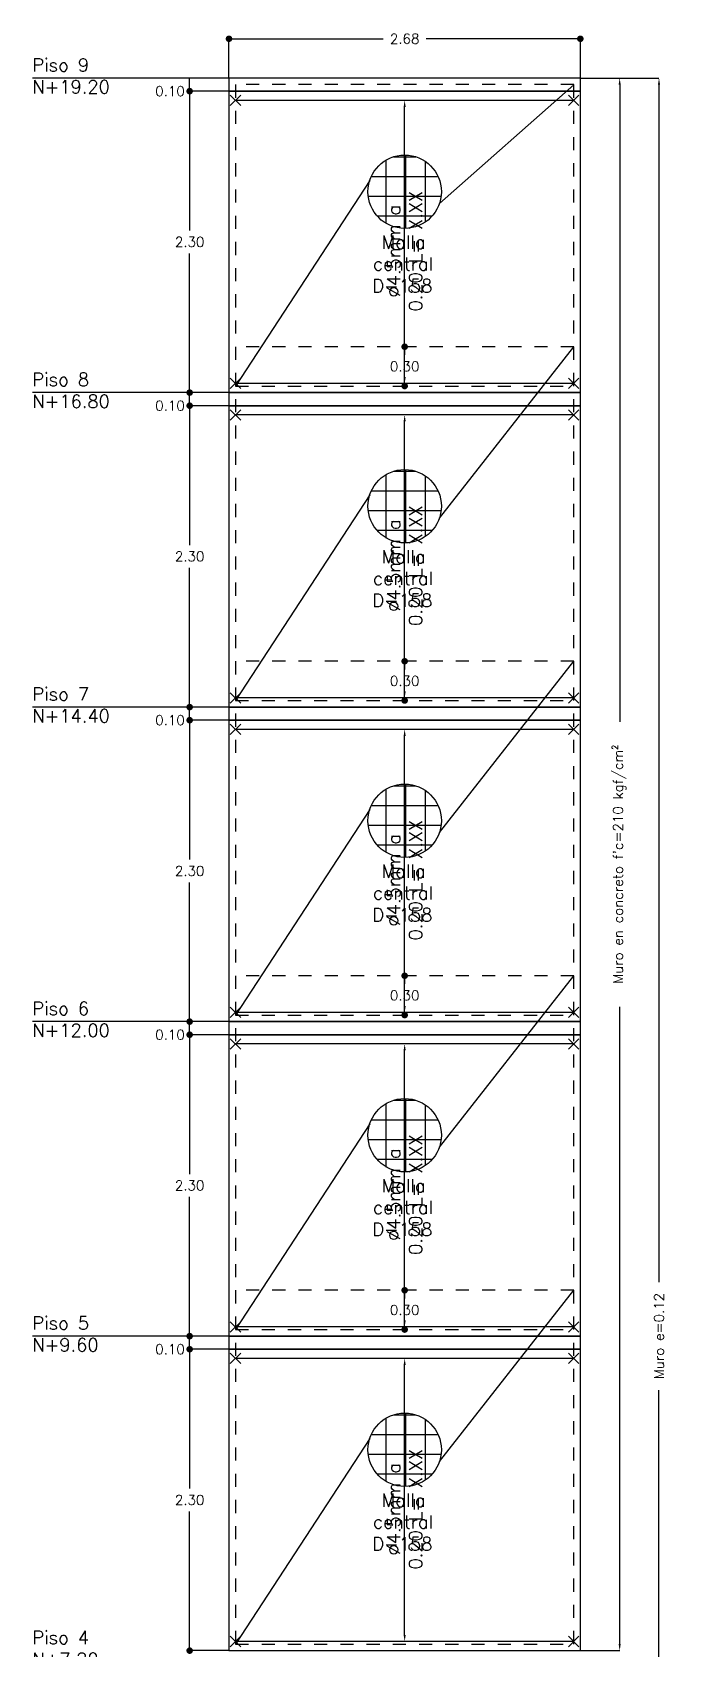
# Model space of a CAD drawing. Header units: millimetres. Extents: x -99999999 to 100000000, y -41 to 20.
# Drawn here: x -1.5 to 3.39, y 7.22 to 19.55 of the extents above; entities that cross this region are included whole.
import ezdxf

# ---------------------------------------------------------------- set-up
doc = ezdxf.new("R2010")
doc.units = ezdxf.units.MM
doc.header["$LTSCALE"] = 0.01
doc.header["$PDMODE"] = 3
doc.linetypes.add('DASHED2', pattern=[0.375, 0.25, -0.125])
for name, color, linetype in [('FC_BORDES', 4, 'Continuous'), ('FC_COTAS', 1, 'Continuous'), ('FC_LINEA CORTE', 1, 'Continuous'), ('FC_MALLA', 3, 'DASHED2'), ('FC_R-80', 11, 'Continuous'), ('FC_REFUERZO', 5, 'Continuous'), ('FC_REFUERZO 2', 1, 'Continuous')]:
    doc.layers.add(name, color=color, linetype=linetype)
doc.styles.add('FC_TEXT1', font='romans.shx')
doc.dimstyles.new('FC_COTAS', dxfattribs={"dimtxt": 0.0015, "dimasz": 0.001, "dimexe": 0, "dimexo": 0, "dimgap": 0.001, "dimtad": 1, "dimtih": 1, "dimtoh": 1, "dimzin": 0, "dimdsep": 46, "dimtxsty": 'FC_TEXT1', "dimblk": 'DOT', "dimcen": 0.09, "dimclrd": 256, "dimclre": 256, "dimclrt": 256, "dimadec": 0, "dimazin": 0, "dimtfac": 1, "dimtix": 1, "dimtmove": 2, "dimatfit": 3, "dimfxl": 1.002, "dimtolj": 1, "dimtzin": 0, "dimlwd": -1, "dimarcsym": 0})
pattern_1 = [(0, (0, 0), (0, 0.003), []), (90, (0, 0), (-0.003, 2e-19), [])]

# ---------------------------------------------------------------- blocks, each defined once
blk = doc.blocks.new('_Dot')
at = {"color": 0, "linetype": 'ByBlock', "lineweight": -2}
blk.add_line((-0.5, 0), (-1, 0), dxfattribs=at)
at = {"color": 0, "linetype": 'ByBlock', "const_width": 0.5}
blk.add_lwpolyline([(-0.25, 0, 1), (0.25, 0, 1)], format="xyb", close=True, dxfattribs=at)
blk = doc.blocks.new('*D327')
at = {"layer": 'Defpoints', "color": 0, "ltscale": 0.6, "transparency": 16777216}
for p in [(-0.3, 9.5), (0, 9.5), (0, 7.2)]:
    blk.add_point(p, dxfattribs=at)
at = {"layer": 'FC_COTAS', "lineweight": -2, "ltscale": 0.6, "transparency": 16777216}
for p, q in [((0, 9.5), (-0.3, 9.5)), ((0, 7.2), (-0.3, 7.2))]:
    blk.add_line(p, q, dxfattribs=at)
at = {"layer": 'FC_COTAS', "ltscale": 0.6, "transparency": 16777216}
for p, q in [((-0.3, 9.45), (-0.3, 8.437)), ((-0.3, 7.25), (-0.3, 8.262))]:
    blk.add_line(p, q, dxfattribs=at)
at = {"layer": 'FC_COTAS', "ltscale": 0.6, "transparency": 16777216, "xscale": 0.05, "yscale": 0.05, "zscale": 0.05}
for p, rotation in [((-0.3, 9.5), 90), ((-0.3, 7.2), 270)]:
    blk.add_blockref('_Dot', p, dxfattribs=dict(at, rotation=rotation))
at = {"layer": 'FC_COTAS', "ltscale": 0.6, "transparency": 16777216, "insert": (-0.3, 8.35), "char_height": 0.075, "attachment_point": 5, "style": 'FC_TEXT1'}
blk.add_mtext('\\A1;2.30', dxfattribs=at)
blk = doc.blocks.new('*D328')
at = {"layer": 'Defpoints', "color": 0, "ltscale": 0.6, "transparency": 16777216}
for p in [(-0.3, 9.6), (0, 9.6), (0, 9.5)]:
    blk.add_point(p, dxfattribs=at)
at = {"layer": 'FC_COTAS', "lineweight": -2, "ltscale": 0.6, "transparency": 16777216}
for p, q in [((0, 9.6), (-0.3, 9.6)), ((0, 9.5), (-0.3, 9.5))]:
    blk.add_line(p, q, dxfattribs=at)
at = {"layer": 'FC_COTAS', "ltscale": 0.6, "transparency": 16777216}
blk.add_line((-0.3, 9.5), (-0.3, 9.6), dxfattribs=at)
at = {"layer": 'FC_COTAS', "ltscale": 0.6, "transparency": 16777216, "insert": (-0.45, 9.5), "char_height": 0.075, "attachment_point": 5, "style": 'FC_TEXT1'}
blk.add_mtext('\\A1;0.10', dxfattribs=at)
blk = doc.blocks.new('*D329')
at = {"layer": 'Defpoints', "color": 0, "ltscale": 0.6, "transparency": 16777216}
for p in [(1.34, 9.95), (1.34, 9.95), (1.34, 9.65)]:
    blk.add_point(p, dxfattribs=at)
at = {"layer": 'FC_COTAS', "ltscale": 0.6, "transparency": 16777216}
for p, q in [((1.34, 9.9), (1.34, 9.8875)), ((1.34, 9.7), (1.34, 9.7125))]:
    blk.add_line(p, q, dxfattribs=at)
at = {"layer": 'FC_COTAS', "ltscale": 0.6, "transparency": 16777216, "xscale": 0.05, "yscale": 0.05, "zscale": 0.05}
for p, rotation in [((1.34, 9.95), 90), ((1.34, 9.65), 270)]:
    blk.add_blockref('_Dot', p, dxfattribs=dict(at, rotation=rotation))
at = {"layer": 'FC_COTAS', "ltscale": 0.6, "transparency": 16777216, "insert": (1.34, 9.8), "char_height": 0.075, "attachment_point": 5, "style": 'FC_TEXT1'}
blk.add_mtext('\\A1;0.30', dxfattribs=at)
blk = doc.blocks.new('*U330')
at = {"layer": 'FC_REFUERZO', "ltscale": 0.9}
h = blk.add_hatch(dxfattribs=at)
h.set_pattern_fill('_USER', color=256, scale=0.003, double=1, pattern_type=0)
h.set_pattern_definition(pattern_1)
edge = h.paths.add_edge_path()
edge.add_arc((0, 0), 0.0056, 0, 360)
at = {"layer": 'FC_BORDES'}
blk.add_circle((0, 0), 0.0056, dxfattribs=at)
at = {"layer": 'FC_LINEA CORTE'}
for points in [[(0.0053, -0.00181), (0.0258, 0.02433)], [(-0.00533, 0.00172), (-0.0258, -0.02967)]]:
    blk.add_lwpolyline(points, dxfattribs=at)
at = {"layer": 'FC_R-80', "ltscale": 0.9, "style": 'FC_TEXT1'}
for tag, p in [('Malla_001', (-0.00351, -0.0087)), ('Malla_002', (-0.00494, -0.01203))]:
    blk.add_attdef(tag, p, '', height=0.002, dxfattribs=at)
blk = doc.blocks.new('*U331')
at = {"color": 0}
blk.add_line((3.49, 0), (0.05, 0), dxfattribs=at)
at = {"layer": 'FC_REFUERZO 2', "ltscale": 0.9}
for p, q in [((-0.003, 0.053), (0.103, -0.053)), ((0.103, 0.053), (-0.003, -0.053)), ((3.543, 0.053), (3.437, -0.053)), ((3.437, 0.053), (3.543, -0.053))]:
    blk.add_line(p, q, dxfattribs=at)
blk = doc.blocks.new('*D332')
at = {"layer": 'Defpoints', "color": 0, "ltscale": 0.6, "transparency": 16777216}
for p in [(1.34, 9.43), (1.34, 9.43), (1.34, 7.27)]:
    blk.add_point(p, dxfattribs=at)
at = {"layer": 'FC_COTAS', "ltscale": 0.6, "transparency": 16777216}
blk.add_line((1.34, 7.32), (1.34, 9.38), dxfattribs=at)
for points in [[(1.332, 9.38), (1.348, 9.38), (1.34, 9.43)], [(1.332, 7.32), (1.348, 7.32), (1.34, 7.27)]]:
    blk.add_solid(points, dxfattribs=at)
blk = doc.blocks.new('*D333')
at = {"layer": 'Defpoints', "color": 0, "ltscale": 0.6, "transparency": 16777216}
for p in [(-0.3, 11.9), (0, 11.9), (0, 9.6)]:
    blk.add_point(p, dxfattribs=at)
at = {"layer": 'FC_COTAS', "lineweight": -2, "ltscale": 0.6, "transparency": 16777216}
for p, q in [((0, 11.9), (-0.3, 11.9)), ((0, 9.6), (-0.3, 9.6))]:
    blk.add_line(p, q, dxfattribs=at)
at = {"layer": 'FC_COTAS', "ltscale": 0.6, "transparency": 16777216}
for p, q in [((-0.3, 11.85), (-0.3, 10.837)), ((-0.3, 9.65), (-0.3, 10.662))]:
    blk.add_line(p, q, dxfattribs=at)
at = {"layer": 'FC_COTAS', "ltscale": 0.6, "transparency": 16777216, "xscale": 0.05, "yscale": 0.05, "zscale": 0.05}
for p, rotation in [((-0.3, 11.9), 90), ((-0.3, 9.6), 270)]:
    blk.add_blockref('_Dot', p, dxfattribs=dict(at, rotation=rotation))
at = {"layer": 'FC_COTAS', "ltscale": 0.6, "transparency": 16777216, "insert": (-0.3, 10.75), "char_height": 0.075, "attachment_point": 5, "style": 'FC_TEXT1'}
blk.add_mtext('\\A1;2.30', dxfattribs=at)
blk = doc.blocks.new('*D334')
at = {"layer": 'Defpoints', "color": 0, "ltscale": 0.6, "transparency": 16777216}
for p in [(-0.3, 12), (0, 12), (0, 11.9)]:
    blk.add_point(p, dxfattribs=at)
at = {"layer": 'FC_COTAS', "lineweight": -2, "ltscale": 0.6, "transparency": 16777216}
for p, q in [((0, 12), (-0.3, 12)), ((0, 11.9), (-0.3, 11.9))]:
    blk.add_line(p, q, dxfattribs=at)
at = {"layer": 'FC_COTAS', "ltscale": 0.6, "transparency": 16777216}
blk.add_line((-0.3, 11.9), (-0.3, 12), dxfattribs=at)
at = {"layer": 'FC_COTAS', "ltscale": 0.6, "transparency": 16777216, "insert": (-0.45, 11.9), "char_height": 0.075, "attachment_point": 5, "style": 'FC_TEXT1'}
blk.add_mtext('\\A1;0.10', dxfattribs=at)
blk = doc.blocks.new('*D335')
at = {"layer": 'Defpoints', "color": 0, "ltscale": 0.6, "transparency": 16777216}
for p in [(1.34, 12.35), (1.34, 12.35), (1.34, 12.05)]:
    blk.add_point(p, dxfattribs=at)
at = {"layer": 'FC_COTAS', "ltscale": 0.6, "transparency": 16777216}
for p, q in [((1.34, 12.3), (1.34, 12.2875)), ((1.34, 12.1), (1.34, 12.1125))]:
    blk.add_line(p, q, dxfattribs=at)
at = {"layer": 'FC_COTAS', "ltscale": 0.6, "transparency": 16777216, "xscale": 0.05, "yscale": 0.05, "zscale": 0.05}
for p, rotation in [((1.34, 12.35), 90), ((1.34, 12.05), 270)]:
    blk.add_blockref('_Dot', p, dxfattribs=dict(at, rotation=rotation))
at = {"layer": 'FC_COTAS', "ltscale": 0.6, "transparency": 16777216, "insert": (1.34, 12.2), "char_height": 0.075, "attachment_point": 5, "style": 'FC_TEXT1'}
blk.add_mtext('\\A1;0.30', dxfattribs=at)
blk = doc.blocks.new('*D336')
at = {"layer": 'Defpoints', "color": 0, "ltscale": 0.6, "transparency": 16777216}
for p in [(1.34, 11.83), (1.34, 11.83), (1.34, 9.67)]:
    blk.add_point(p, dxfattribs=at)
at = {"layer": 'FC_COTAS', "ltscale": 0.6, "transparency": 16777216}
blk.add_line((1.34, 9.72), (1.34, 11.78), dxfattribs=at)
for points in [[(1.332, 11.78), (1.348, 11.78), (1.34, 11.83)], [(1.332, 9.72), (1.348, 9.72), (1.34, 9.67)]]:
    blk.add_solid(points, dxfattribs=at)
blk = doc.blocks.new('*D337')
at = {"layer": 'Defpoints', "color": 0, "ltscale": 0.6, "transparency": 16777216}
for p in [(-0.3, 14.3), (0, 14.3), (0, 12)]:
    blk.add_point(p, dxfattribs=at)
at = {"layer": 'FC_COTAS', "lineweight": -2, "ltscale": 0.6, "transparency": 16777216}
for p, q in [((0, 14.3), (-0.3, 14.3)), ((0, 12), (-0.3, 12))]:
    blk.add_line(p, q, dxfattribs=at)
at = {"layer": 'FC_COTAS', "ltscale": 0.6, "transparency": 16777216}
for p, q in [((-0.3, 14.25), (-0.3, 13.237)), ((-0.3, 12.05), (-0.3, 13.062))]:
    blk.add_line(p, q, dxfattribs=at)
at = {"layer": 'FC_COTAS', "ltscale": 0.6, "transparency": 16777216, "xscale": 0.05, "yscale": 0.05, "zscale": 0.05}
for p, rotation in [((-0.3, 14.3), 90), ((-0.3, 12), 270)]:
    blk.add_blockref('_Dot', p, dxfattribs=dict(at, rotation=rotation))
at = {"layer": 'FC_COTAS', "ltscale": 0.6, "transparency": 16777216, "insert": (-0.3, 13.15), "char_height": 0.075, "attachment_point": 5, "style": 'FC_TEXT1'}
blk.add_mtext('\\A1;2.30', dxfattribs=at)
blk = doc.blocks.new('*D338')
at = {"layer": 'Defpoints', "color": 0, "ltscale": 0.6, "transparency": 16777216}
for p in [(-0.3, 14.4), (0, 14.4), (0, 14.3)]:
    blk.add_point(p, dxfattribs=at)
at = {"layer": 'FC_COTAS', "lineweight": -2, "ltscale": 0.6, "transparency": 16777216}
for p, q in [((0, 14.4), (-0.3, 14.4)), ((0, 14.3), (-0.3, 14.3))]:
    blk.add_line(p, q, dxfattribs=at)
at = {"layer": 'FC_COTAS', "ltscale": 0.6, "transparency": 16777216}
blk.add_line((-0.3, 14.3), (-0.3, 14.4), dxfattribs=at)
at = {"layer": 'FC_COTAS', "ltscale": 0.6, "transparency": 16777216, "insert": (-0.45, 14.3), "char_height": 0.075, "attachment_point": 5, "style": 'FC_TEXT1'}
blk.add_mtext('\\A1;0.10', dxfattribs=at)
blk = doc.blocks.new('*D339')
at = {"layer": 'Defpoints', "color": 0, "ltscale": 0.6, "transparency": 16777216}
for p in [(1.34, 14.75), (1.34, 14.75), (1.34, 14.45)]:
    blk.add_point(p, dxfattribs=at)
at = {"layer": 'FC_COTAS', "ltscale": 0.6, "transparency": 16777216}
for p, q in [((1.34, 14.7), (1.34, 14.6875)), ((1.34, 14.5), (1.34, 14.5125))]:
    blk.add_line(p, q, dxfattribs=at)
at = {"layer": 'FC_COTAS', "ltscale": 0.6, "transparency": 16777216, "xscale": 0.05, "yscale": 0.05, "zscale": 0.05}
for p, rotation in [((1.34, 14.75), 90), ((1.34, 14.45), 270)]:
    blk.add_blockref('_Dot', p, dxfattribs=dict(at, rotation=rotation))
at = {"layer": 'FC_COTAS', "ltscale": 0.6, "transparency": 16777216, "insert": (1.34, 14.6), "char_height": 0.075, "attachment_point": 5, "style": 'FC_TEXT1'}
blk.add_mtext('\\A1;0.30', dxfattribs=at)
blk = doc.blocks.new('*D340')
at = {"layer": 'Defpoints', "color": 0, "ltscale": 0.6, "transparency": 16777216}
for p in [(1.34, 14.23), (1.34, 14.23), (1.34, 12.07)]:
    blk.add_point(p, dxfattribs=at)
at = {"layer": 'FC_COTAS', "ltscale": 0.6, "transparency": 16777216}
blk.add_line((1.34, 12.12), (1.34, 14.18), dxfattribs=at)
for points in [[(1.332, 14.18), (1.348, 14.18), (1.34, 14.23)], [(1.332, 12.12), (1.348, 12.12), (1.34, 12.07)]]:
    blk.add_solid(points, dxfattribs=at)
blk = doc.blocks.new('*D341')
at = {"layer": 'Defpoints', "color": 0, "ltscale": 0.6, "transparency": 16777216}
for p in [(-0.3, 16.7), (0, 16.7), (0, 14.4)]:
    blk.add_point(p, dxfattribs=at)
at = {"layer": 'FC_COTAS', "lineweight": -2, "ltscale": 0.6, "transparency": 16777216}
for p, q in [((0, 16.7), (-0.3, 16.7)), ((0, 14.4), (-0.3, 14.4))]:
    blk.add_line(p, q, dxfattribs=at)
at = {"layer": 'FC_COTAS', "ltscale": 0.6, "transparency": 16777216}
for p, q in [((-0.3, 16.65), (-0.3, 15.637)), ((-0.3, 14.45), (-0.3, 15.462))]:
    blk.add_line(p, q, dxfattribs=at)
at = {"layer": 'FC_COTAS', "ltscale": 0.6, "transparency": 16777216, "xscale": 0.05, "yscale": 0.05, "zscale": 0.05}
for p, rotation in [((-0.3, 16.7), 90), ((-0.3, 14.4), 270)]:
    blk.add_blockref('_Dot', p, dxfattribs=dict(at, rotation=rotation))
at = {"layer": 'FC_COTAS', "ltscale": 0.6, "transparency": 16777216, "insert": (-0.3, 15.55), "char_height": 0.075, "attachment_point": 5, "style": 'FC_TEXT1'}
blk.add_mtext('\\A1;2.30', dxfattribs=at)
blk = doc.blocks.new('*D342')
at = {"layer": 'Defpoints', "color": 0, "ltscale": 0.6, "transparency": 16777216}
for p in [(-0.3, 16.8), (0, 16.8), (0, 16.7)]:
    blk.add_point(p, dxfattribs=at)
at = {"layer": 'FC_COTAS', "lineweight": -2, "ltscale": 0.6, "transparency": 16777216}
for p, q in [((0, 16.8), (-0.3, 16.8)), ((0, 16.7), (-0.3, 16.7))]:
    blk.add_line(p, q, dxfattribs=at)
at = {"layer": 'FC_COTAS', "ltscale": 0.6, "transparency": 16777216}
blk.add_line((-0.3, 16.7), (-0.3, 16.8), dxfattribs=at)
at = {"layer": 'FC_COTAS', "ltscale": 0.6, "transparency": 16777216, "insert": (-0.45, 16.7), "char_height": 0.075, "attachment_point": 5, "style": 'FC_TEXT1'}
blk.add_mtext('\\A1;0.10', dxfattribs=at)
blk = doc.blocks.new('*D343')
at = {"layer": 'Defpoints', "color": 0, "ltscale": 0.6, "transparency": 16777216}
for p in [(1.34, 17.15), (1.34, 17.15), (1.34, 16.85)]:
    blk.add_point(p, dxfattribs=at)
at = {"layer": 'FC_COTAS', "ltscale": 0.6, "transparency": 16777216}
for p, q in [((1.34, 17.1), (1.34, 17.0875)), ((1.34, 16.9), (1.34, 16.9125))]:
    blk.add_line(p, q, dxfattribs=at)
at = {"layer": 'FC_COTAS', "ltscale": 0.6, "transparency": 16777216, "xscale": 0.05, "yscale": 0.05, "zscale": 0.05}
for p, rotation in [((1.34, 17.15), 90), ((1.34, 16.85), 270)]:
    blk.add_blockref('_Dot', p, dxfattribs=dict(at, rotation=rotation))
at = {"layer": 'FC_COTAS', "ltscale": 0.6, "transparency": 16777216, "insert": (1.34, 17), "char_height": 0.075, "attachment_point": 5, "style": 'FC_TEXT1'}
blk.add_mtext('\\A1;0.30', dxfattribs=at)
blk = doc.blocks.new('*D344')
at = {"layer": 'Defpoints', "color": 0, "ltscale": 0.6, "transparency": 16777216}
for p in [(1.34, 16.63), (1.34, 16.63), (1.34, 14.47)]:
    blk.add_point(p, dxfattribs=at)
at = {"layer": 'FC_COTAS', "ltscale": 0.6, "transparency": 16777216}
blk.add_line((1.34, 14.52), (1.34, 16.58), dxfattribs=at)
for points in [[(1.332, 16.58), (1.348, 16.58), (1.34, 16.63)], [(1.332, 14.52), (1.348, 14.52), (1.34, 14.47)]]:
    blk.add_solid(points, dxfattribs=at)
blk = doc.blocks.new('*D345')
at = {"layer": 'Defpoints', "color": 0, "ltscale": 0.6, "transparency": 16777216}
for p in [(2.68, 19.5), (0, 19.2), (2.68, 19.2)]:
    blk.add_point(p, dxfattribs=at)
at = {"layer": 'FC_COTAS', "lineweight": -2, "ltscale": 0.6, "transparency": 16777216}
for p, q in [((0, 19.2), (0, 19.5)), ((2.68, 19.2), (2.68, 19.5))]:
    blk.add_line(p, q, dxfattribs=at)
at = {"layer": 'FC_COTAS', "ltscale": 0.6, "transparency": 16777216}
for p, q in [((0.05, 19.5), (1.176, 19.5)), ((2.63, 19.5), (1.504, 19.5))]:
    blk.add_line(p, q, dxfattribs=at)
at = {"layer": 'FC_COTAS', "ltscale": 0.6, "transparency": 16777216, "xscale": 0.05, "yscale": 0.05, "zscale": 0.05, "rotation": 180}
blk.add_blockref('_Dot', (0, 19.5), dxfattribs=at)
at = {"layer": 'FC_COTAS', "ltscale": 0.6, "transparency": 16777216, "xscale": 0.05, "yscale": 0.05, "zscale": 0.05}
blk.add_blockref('_Dot', (2.68, 19.5), dxfattribs=at)
at = {"layer": 'FC_COTAS', "ltscale": 0.6, "transparency": 16777216, "insert": (1.34, 19.5), "char_height": 0.075, "attachment_point": 5, "style": 'FC_TEXT1'}
blk.add_mtext('\\A1;2.68', dxfattribs=at)
blk = doc.blocks.new('*D346')
at = {"layer": 'Defpoints', "color": 0, "ltscale": 0.6, "transparency": 16777216}
for p in [(-0.3, 19.1), (0, 19.1), (0, 16.8)]:
    blk.add_point(p, dxfattribs=at)
at = {"layer": 'FC_COTAS', "lineweight": -2, "ltscale": 0.6, "transparency": 16777216}
for p, q in [((0, 19.1), (-0.3, 19.1)), ((0, 16.8), (-0.3, 16.8))]:
    blk.add_line(p, q, dxfattribs=at)
at = {"layer": 'FC_COTAS', "ltscale": 0.6, "transparency": 16777216}
for p, q in [((-0.3, 19.05), (-0.3, 18.037)), ((-0.3, 16.85), (-0.3, 17.862))]:
    blk.add_line(p, q, dxfattribs=at)
at = {"layer": 'FC_COTAS', "ltscale": 0.6, "transparency": 16777216, "xscale": 0.05, "yscale": 0.05, "zscale": 0.05}
for p, rotation in [((-0.3, 19.1), 90), ((-0.3, 16.8), 270)]:
    blk.add_blockref('_Dot', p, dxfattribs=dict(at, rotation=rotation))
at = {"layer": 'FC_COTAS', "ltscale": 0.6, "transparency": 16777216, "insert": (-0.3, 17.95), "char_height": 0.075, "attachment_point": 5, "style": 'FC_TEXT1'}
blk.add_mtext('\\A1;2.30', dxfattribs=at)
blk = doc.blocks.new('*D347')
at = {"layer": 'Defpoints', "color": 0, "ltscale": 0.6, "transparency": 16777216}
for p in [(-0.3, 19.2), (0, 19.2), (0, 19.1)]:
    blk.add_point(p, dxfattribs=at)
at = {"layer": 'FC_COTAS', "lineweight": -2, "ltscale": 0.6, "transparency": 16777216}
for p, q in [((0, 19.2), (-0.3, 19.2)), ((0, 19.1), (-0.3, 19.1))]:
    blk.add_line(p, q, dxfattribs=at)
at = {"layer": 'FC_COTAS', "ltscale": 0.6, "transparency": 16777216}
blk.add_line((-0.3, 19.1), (-0.3, 19.2), dxfattribs=at)
at = {"layer": 'FC_COTAS', "ltscale": 0.6, "transparency": 16777216, "insert": (-0.45, 19.1), "char_height": 0.075, "attachment_point": 5, "style": 'FC_TEXT1'}
blk.add_mtext('\\A1;0.10', dxfattribs=at)
blk = doc.blocks.new('*U348')
at = {"layer": 'FC_REFUERZO', "ltscale": 0.9}
h = blk.add_hatch(dxfattribs=at)
h.set_pattern_fill('_USER', color=256, scale=0.003, double=1, pattern_type=0)
h.set_pattern_definition(pattern_1)
edge = h.paths.add_edge_path()
edge.add_arc((0, 0), 0.0056, 0, 360)
at = {"layer": 'FC_BORDES'}
blk.add_circle((0, 0), 0.0056, dxfattribs=at)
at = {"layer": 'FC_LINEA CORTE'}
for points in [[(0.0053, -0.00181), (0.0258, 0.01633)], [(-0.00533, 0.00172), (-0.0258, -0.02967)]]:
    blk.add_lwpolyline(points, dxfattribs=at)
at = {"layer": 'FC_R-80', "ltscale": 0.9, "style": 'FC_TEXT1'}
for tag, p in [('Malla_001', (-0.00351, -0.0087)), ('Malla_002', (-0.00494, -0.01203))]:
    blk.add_attdef(tag, p, '', height=0.002, dxfattribs=at)
blk = doc.blocks.new('*D349')
at = {"layer": 'Defpoints', "color": 0, "ltscale": 0.6, "transparency": 16777216}
for p in [(1.34, 19.03), (1.34, 19.03), (1.34, 16.87)]:
    blk.add_point(p, dxfattribs=at)
at = {"layer": 'FC_COTAS', "ltscale": 0.6, "transparency": 16777216}
blk.add_line((1.34, 16.92), (1.34, 18.98), dxfattribs=at)
for points in [[(1.332, 18.98), (1.348, 18.98), (1.34, 19.03)], [(1.332, 16.92), (1.348, 16.92), (1.34, 16.87)]]:
    blk.add_solid(points, dxfattribs=at)
blk = doc.blocks.new('*D351')
at = {"layer": 'Defpoints', "color": 0, "ltscale": 0.6, "transparency": 16777216}
for p in [(2.68, 19.2), (2.98, 19.2), (2.68, 7.2)]:
    blk.add_point(p, dxfattribs=at)
at = {"layer": 'FC_COTAS', "lineweight": -2, "ltscale": 0.6, "transparency": 16777216}
for p, q in [((2.68, 19.2), (2.98, 19.2)), ((2.68, 7.2), (2.98, 7.2))]:
    blk.add_line(p, q, dxfattribs=at)
at = {"layer": 'FC_COTAS', "ltscale": 0.6, "transparency": 16777216}
for p, q in [((2.98, 19.15), (2.98, 14.287)), ((2.98, 7.25), (2.98, 12.113))]:
    blk.add_line(p, q, dxfattribs=at)
for points in [[(2.972, 19.15), (2.988, 19.15), (2.98, 19.2)], [(2.972, 7.25), (2.988, 7.25), (2.98, 7.2)]]:
    blk.add_solid(points, dxfattribs=at)
at = {"layer": 'FC_COTAS', "color": 11, "ltscale": 0.6, "transparency": 16777216, "insert": (2.98, 13.2), "char_height": 0.075, "attachment_point": 5, "rotation": 90, "style": 'FC_TEXT1'}
blk.add_mtext("\\A1;Muro en concreto f'c=210 kgf/cm²", dxfattribs=at)
blk = doc.blocks.new('*D352')
at = {"layer": 'Defpoints', "color": 0, "ltscale": 0.6, "transparency": 16777216}
for p in [(2.68, 19.2), (3.28, 19.2), (2.68, 0)]:
    blk.add_point(p, dxfattribs=at)
at = {"layer": 'FC_COTAS', "lineweight": -2, "ltscale": 0.6, "transparency": 16777216}
for p, q in [((2.68, 19.2), (3.28, 19.2)), ((2.68, 0), (3.28, 0))]:
    blk.add_line(p, q, dxfattribs=at)
at = {"layer": 'FC_COTAS', "ltscale": 0.6, "transparency": 16777216}
for p, q in [((3.28, 19.15), (3.28, 10.012)), ((3.28, 0.05), (3.28, 9.188))]:
    blk.add_line(p, q, dxfattribs=at)
for points in [[(3.272, 19.15), (3.288, 19.15), (3.28, 19.2)], [(3.272, 0.05), (3.288, 0.05), (3.28, 0)]]:
    blk.add_solid(points, dxfattribs=at)
at = {"layer": 'FC_COTAS', "color": 11, "ltscale": 0.6, "transparency": 16777216, "insert": (3.28, 9.6), "char_height": 0.075, "attachment_point": 5, "rotation": 90, "style": 'FC_TEXT1'}
blk.add_mtext('\\A1;Muro e=0.12', dxfattribs=at)

msp = doc.modelspace()

# ---------------------------------------------------------------- linework, layer by layer
at = {"layer": 'FC_BORDES', "ltscale": 0.9}
for points in [[(0, 16.8), (2.68, 16.8), (2.68, 19.2), (0, 19.2)], [(0, 19.1), (2.68, 19.1)], [(0, 14.4), (2.68, 14.4), (2.68, 16.8), (0, 16.8)], [(0, 16.7), (2.68, 16.7)], [(0, 12), (2.68, 12), (2.68, 14.4), (0, 14.4)], [(0, 14.3), (2.68, 14.3)], [(0, 9.6), (2.68, 9.6), (2.68, 12), (0, 12)], [(0, 11.9), (2.68, 11.9)], [(0, 7.2), (2.68, 7.2), (2.68, 9.6), (0, 9.6)], [(0, 9.5), (2.68, 9.5)]]:
    msp.add_lwpolyline(points, close=True, dxfattribs=at)
at = {"layer": 'FC_LINEA CORTE', "ltscale": 0.35}
for p, q in [((0, 19.2), (-1.5, 19.2)), ((0, 16.8), (-1.5, 16.8)), ((0, 14.4), (-1.5, 14.4)), ((0, 12), (-1.5, 12)), ((0, 9.6), (-1.5, 9.6))]:
    msp.add_line(p, q, dxfattribs=at)
at = {"layer": 'FC_MALLA', "ltscale": 0.35}
for points in [[(0.05, 16.85), (2.63, 16.85), (2.63, 19.15), (0.05, 19.15)], [(0.05, 14.45), (2.63, 14.45), (2.63, 17.15), (0.05, 17.15)], [(0.05, 12.05), (2.63, 12.05), (2.63, 14.75), (0.05, 14.75)], [(0.05, 9.65), (2.63, 9.65), (2.63, 12.35), (0.05, 12.35)], [(0.05, 7.25), (2.63, 7.25), (2.63, 9.95), (0.05, 9.95)]]:
    msp.add_lwpolyline(points, close=True, dxfattribs=at)

# ---------------------------------------------------------------- block references
at = {"layer": 'FC_MALLA', "ltscale": 0.6}
ref = msp.add_blockref('*U348', (1.34, 18.333), dxfattribs=dict(at, xscale=50, yscale=50, zscale=50))
ref.add_attrib('Malla_001', 'Malla', (1.165, 17.898), dxfattribs={"layer": 'FC_R-80', "ltscale": 0.9, "height": 0.1, "style": 'FC_TEXT1'})
ref.add_attrib('Malla_002', 'central', (1.098, 17.732), dxfattribs={"layer": 'FC_R-80', "ltscale": 0.9, "height": 0.1, "style": 'FC_TEXT1'})
ref.add_attrib('Malla_003', 'D-158', (1.093, 17.565), dxfattribs={"layer": 'FC_R-80', "ltscale": 0.9, "height": 0.1, "style": 'FC_TEXT1'})
ref = msp.add_blockref('*U330', (1.34, 15.933), dxfattribs=dict(at, xscale=50, yscale=50, zscale=50))
ref.add_attrib('Malla_001', 'Malla', (1.165, 15.498), dxfattribs={"layer": 'FC_R-80', "ltscale": 0.9, "height": 0.1, "style": 'FC_TEXT1'})
ref.add_attrib('Malla_002', 'central', (1.098, 15.332), dxfattribs={"layer": 'FC_R-80', "ltscale": 0.9, "height": 0.1, "style": 'FC_TEXT1'})
ref.add_attrib('Malla_003', 'D-158', (1.093, 15.165), dxfattribs={"layer": 'FC_R-80', "ltscale": 0.9, "height": 0.1, "style": 'FC_TEXT1'})
ref = msp.add_blockref('*U330', (1.34, 13.533), dxfattribs=dict(at, xscale=50, yscale=50, zscale=50))
ref.add_attrib('Malla_001', 'Malla', (1.165, 13.098), dxfattribs={"layer": 'FC_R-80', "ltscale": 0.9, "height": 0.1, "style": 'FC_TEXT1'})
ref.add_attrib('Malla_002', 'central', (1.098, 12.932), dxfattribs={"layer": 'FC_R-80', "ltscale": 0.9, "height": 0.1, "style": 'FC_TEXT1'})
ref.add_attrib('Malla_003', 'D-158', (1.093, 12.765), dxfattribs={"layer": 'FC_R-80', "ltscale": 0.9, "height": 0.1, "style": 'FC_TEXT1'})
ref = msp.add_blockref('*U330', (1.34, 11.133), dxfattribs=dict(at, xscale=50, yscale=50, zscale=50))
ref.add_attrib('Malla_001', 'Malla', (1.165, 10.698), dxfattribs={"layer": 'FC_R-80', "ltscale": 0.9, "height": 0.1, "style": 'FC_TEXT1'})
ref.add_attrib('Malla_002', 'central', (1.098, 10.532), dxfattribs={"layer": 'FC_R-80', "ltscale": 0.9, "height": 0.1, "style": 'FC_TEXT1'})
ref.add_attrib('Malla_003', 'D-158', (1.093, 10.365), dxfattribs={"layer": 'FC_R-80', "ltscale": 0.9, "height": 0.1, "style": 'FC_TEXT1'})
ref = msp.add_blockref('*U330', (1.34, 8.733), dxfattribs=dict(at, xscale=50, yscale=50, zscale=50))
ref.add_attrib('Malla_001', 'Malla', (1.165, 8.298), dxfattribs={"layer": 'FC_R-80', "ltscale": 0.9, "height": 0.1, "style": 'FC_TEXT1'})
ref.add_attrib('Malla_002', 'central', (1.098, 8.132), dxfattribs={"layer": 'FC_R-80', "ltscale": 0.9, "height": 0.1, "style": 'FC_TEXT1'})
ref.add_attrib('Malla_003', 'D-158', (1.093, 7.965), dxfattribs={"layer": 'FC_R-80', "ltscale": 0.9, "height": 0.1, "style": 'FC_TEXT1'})
at = {"layer": 'FC_REFUERZO', "ltscale": 0.6, "xscale": 0.75, "yscale": 0.75, "zscale": 0.75}
for p in [(0.012, 19.03), (0.012, 16.87), (0.012, 16.63), (0.012, 14.47), (0.012, 14.23), (0.012, 12.07), (0.012, 11.83), (0.012, 9.67), (0.012, 9.43), (0.012, 7.27)]:
    msp.add_blockref('*U331', p, dxfattribs=at)

# ---------------------------------------------------------------- texts
at = {"layer": 'FC_R-80', "ltscale": 0.6, "char_height": 0.1, "width": 0.75, "attachment_point": 1, "style": 'FC_TEXT1'}
for s, insert in [('Piso 9^M^JN+19.20', (-1.5, 19.35)), ('Piso 8^M^JN+16.80', (-1.5, 16.95)), ('Piso 7^M^JN+14.40', (-1.5, 14.55)), ('Piso 6^M^JN+12.00', (-1.5, 12.15)), ('Piso 5^M^JN+9.60', (-1.5, 9.75)), ('Piso 4^M^JN+7.20', (-1.5, 7.35))]:
    msp.add_mtext(s, dxfattribs=dict(at, insert=insert))
at = {"layer": 'FC_R-80', "ltscale": 0.6, "char_height": 0.1, "width": 1.2, "attachment_point": 5, "rotation": 90, "style": 'FC_TEXT1'}
for insert in [(1.34, 17.88), (1.34, 15.48), (1.34, 13.08), (1.34, 10.68), (1.34, 8.28)]:
    msp.add_mtext('%%C4.5mm a^M^J0.20 L= X.XX', dxfattribs=dict(at, insert=insert))

# ---------------------------------------------------------------- dimensions: what is measured, and where the dimension line sits
at = {"layer": 'FC_COTAS', "ltscale": 0.6}
dim = msp.add_linear_dim(base=(2.68, 19.5), p1=(0, 19.2), p2=(2.68, 19.2), dimstyle='FC_COTAS', override={"dimscale": 0, "dimtxt": 0.0015, "dimasz": 0.001, "dimblk1": 'Dot', "dimblk2": 'Dot', "dimsah": 1, "dimtix": 1, "dimtofl": 1, "dimtmove": 2, "dimatfit": 3}, dxfattribs=at)
dim.commit()
dim.dimension.update_dxf_attribs({"geometry": '*D345', "text_midpoint": (1.34, 19.5), "dimtype": 128})
for base, p1, p2, picture, middle in [((-0.3, 19.2), (0, 19.1), (0, 19.2), '*D347', (-0.45, 19.1)), ((-0.3, 19.1), (0, 16.8), (0, 19.1), '*D346', (-0.3, 17.95)), ((1.34, 17.15), (1.34, 16.85), (1.34, 17.15), '*D343', (1.34, 17)), ((-0.3, 16.8), (0, 16.7), (0, 16.8), '*D342', (-0.45, 16.7)), ((-0.3, 16.7), (0, 14.4), (0, 16.7), '*D341', (-0.3, 15.55)), ((1.34, 14.75), (1.34, 14.45), (1.34, 14.75), '*D339', (1.34, 14.6)), ((-0.3, 14.4), (0, 14.3), (0, 14.4), '*D338', (-0.45, 14.3)), ((-0.3, 14.3), (0, 12), (0, 14.3), '*D337', (-0.3, 13.15)), ((1.34, 12.35), (1.34, 12.05), (1.34, 12.35), '*D335', (1.34, 12.2)), ((-0.3, 12), (0, 11.9), (0, 12), '*D334', (-0.45, 11.9)), ((-0.3, 11.9), (0, 9.6), (0, 11.9), '*D333', (-0.3, 10.75)), ((1.34, 9.95), (1.34, 9.65), (1.34, 9.95), '*D329', (1.34, 9.8)), ((-0.3, 9.6), (0, 9.5), (0, 9.6), '*D328', (-0.45, 9.5)), ((-0.3, 9.5), (0, 7.2), (0, 9.5), '*D327', (-0.3, 8.35))]:
    dim = msp.add_linear_dim(base=base, p1=p1, p2=p2, angle=90, dimstyle='FC_COTAS', override={"dimscale": 0, "dimtxt": 0.0015, "dimasz": 0.001, "dimblk1": 'Dot', "dimblk2": 'Dot', "dimsah": 1, "dimtix": 1, "dimtofl": 1, "dimtmove": 2, "dimatfit": 3}, dxfattribs=at)
    dim.commit()
    dim.dimension.update_dxf_attribs({"geometry": picture, "text_midpoint": middle, "dimtype": 128})
for base, p1, text, picture, middle in [((2.98, 19.2), (2.68, 7.2), "Muro en concreto f'c=210 kgf/cm²", '*D351', (2.98, 13.2)), ((3.28, 19.2), (2.68, 0), 'Muro e=0.12', '*D352', (3.28, 9.6))]:
    dim = msp.add_linear_dim(base=base, p1=p1, p2=(2.68, 19.2), angle=90, text=text, dimstyle='FC_COTAS', override={"dimscale": 0, "dimtxt": 0.0015, "dimasz": 0.001, "dimtxsty": 'FC_TEXT1', "dimsah": 1, "dimclrt": 11, "dimtix": 1, "dimtofl": 1, "dimtmove": 2, "dimatfit": 3}, dxfattribs=at)
    dim.commit()
    dim.dimension.update_dxf_attribs({"geometry": picture, "text_midpoint": middle, "dimtype": 128, "text_rotation": 90})
for base, p1, p2, picture, middle in [((1.34, 19.03), (1.34, 16.87), (1.34, 19.03), '*D349', (1.34, 17.88)), ((1.34, 16.63), (1.34, 14.47), (1.34, 16.63), '*D344', (1.34, 15.48)), ((1.34, 14.23), (1.34, 12.07), (1.34, 14.23), '*D340', (1.34, 13.08)), ((1.34, 11.83), (1.34, 9.67), (1.34, 11.83), '*D336', (1.34, 10.68)), ((1.34, 9.43), (1.34, 7.27), (1.34, 9.43), '*D332', (1.34, 8.28))]:
    dim = msp.add_linear_dim(base=base, p1=p1, p2=p2, angle=90, text=' ', dimstyle='FC_COTAS', override={"dimscale": 0, "dimtxt": 0.1, "dimasz": 0.001, "dimsah": 1, "dimtix": 0, "dimtofl": 1, "dimtmove": 2, "dimatfit": 3}, dxfattribs=at)
    dim.commit()
    dim.dimension.update_dxf_attribs({"geometry": picture, "text_midpoint": middle, "dimtype": 128})

doc.saveas('drawing.dxf')
